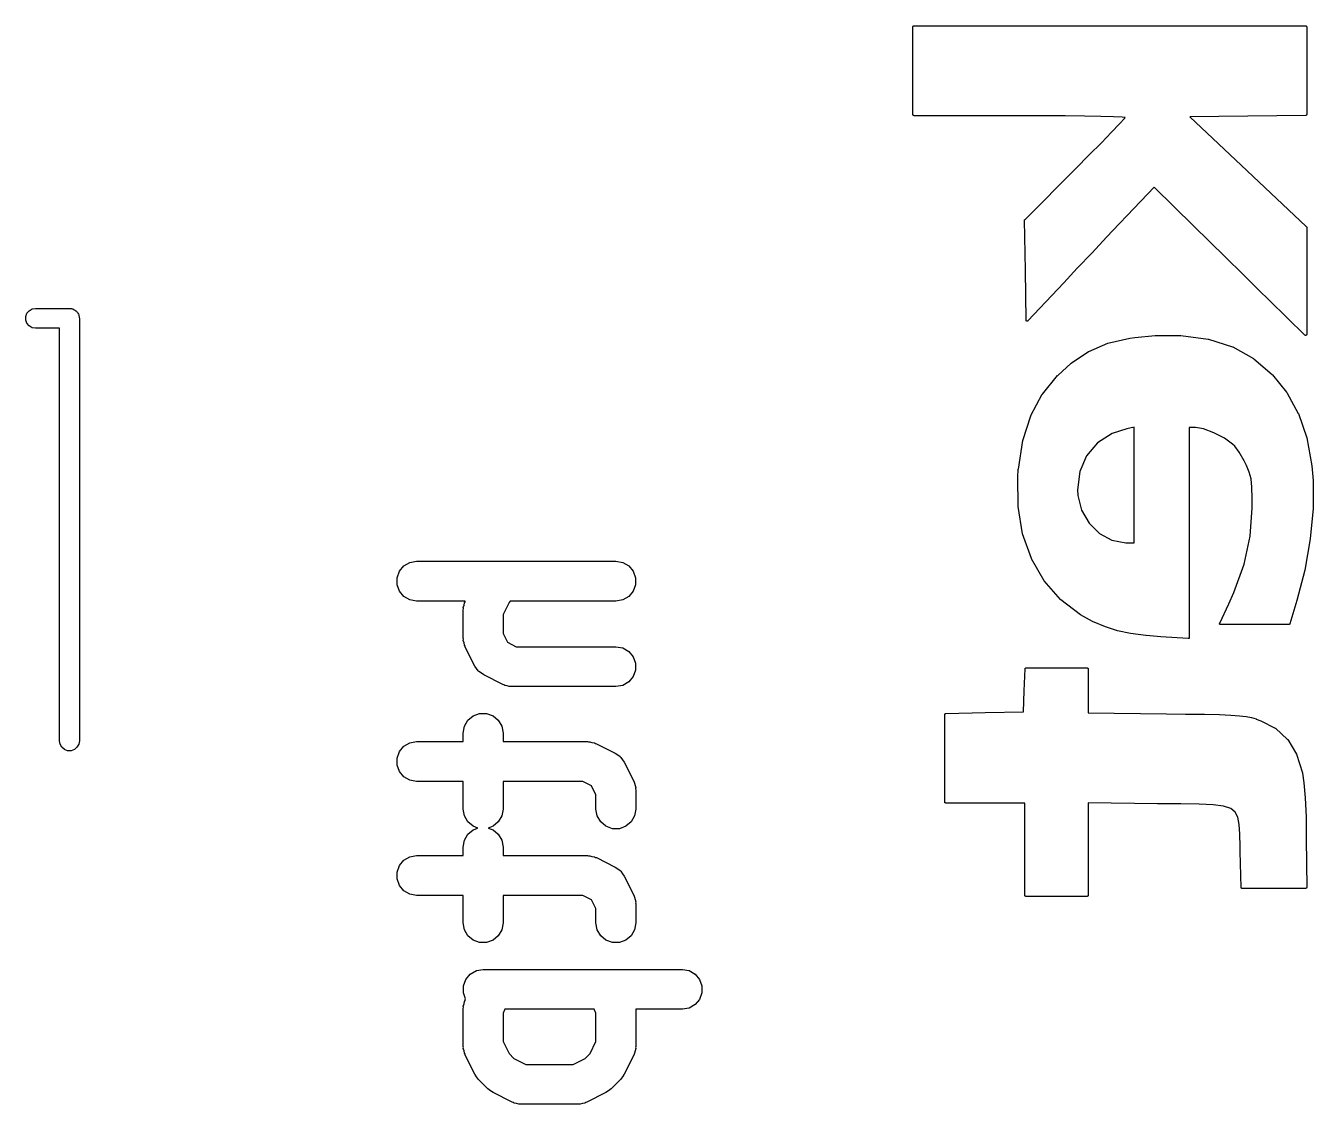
# Model space of a CAD drawing. Extents: x 91.3 to 189.8, y -113.5 to -60.4.
# Drawn here: x 107.34 to 113.8, y -84.59 to -79.18 of the extents above; entities that cross this region are included whole.
import ezdxf

# ---------------------------------------------------------------- set-up
doc = ezdxf.new("R2010")
doc.units = 0
doc.header["$MEASUREMENT"] = 0
doc.layers.add('BLACK', color=7, linetype='CONTINUOUS')

msp = doc.modelspace()

# ---------------------------------------------------------------- linework, layer by layer
at = {"layer": 'Black'}
for p, q in [((111.792, -79.1864), (111.793, -79.186)), ((111.792, -79.1868), (111.792, -79.1864)), ((111.792, -79.1873), (111.792, -79.1868)), ((111.792, -79.6284), (111.792, -79.1873)), ((111.793, -79.1844), (111.794, -79.184)), ((111.793, -79.1848), (111.793, -79.1844)), ((111.793, -79.1852), (111.793, -79.1848)), ((111.793, -79.1856), (111.793, -79.1852)), ((111.793, -79.186), (111.793, -79.1856)), ((111.794, -79.1834), (111.795, -79.1832)), ((111.794, -79.1838), (111.794, -79.1834)), ((111.794, -79.184), (111.794, -79.1838)), ((111.795, -79.1828), (111.796, -79.1826)), ((111.795, -79.1829), (111.795, -79.1828)), ((111.795, -79.1832), (111.795, -79.1829)), ((111.796, -79.1825), (111.797, -79.1823)), ((111.796, -79.1826), (111.796, -79.1825)), ((111.797, -79.1823), (111.797, -79.1823)), ((111.797, -79.1823), (111.797, -79.1823)), ((111.797, -79.1823), (113.763, -79.1823)), ((113.763, -79.1823), (113.763, -79.1823)), ((113.763, -79.1823), (113.763, -79.1823)), ((113.763, -79.1823), (113.764, -79.1825)), ((113.764, -79.1825), (113.764, -79.1826)), ((113.764, -79.1826), (113.765, -79.1828)), ((113.765, -79.1828), (113.765, -79.1829)), ((113.765, -79.1829), (113.765, -79.1832)), ((113.765, -79.1832), (113.766, -79.1834)), ((113.766, -79.1834), (113.766, -79.1838)), ((113.766, -79.1838), (113.766, -79.184)), ((113.766, -79.184), (113.767, -79.1844)), ((113.767, -79.1844), (113.767, -79.1848)), ((113.767, -79.1848), (113.767, -79.1852)), ((113.767, -79.1852), (113.767, -79.1856)), ((113.767, -79.1856), (113.767, -79.186)), ((113.767, -79.186), (113.767, -79.1864)), ((113.767, -79.1864), (113.767, -79.1868)), ((113.767, -79.1868), (113.768, -79.1873)), ((113.768, -79.1873), (113.768, -79.6279)), ((111.792, -79.6289), (111.792, -79.6284)), ((111.792, -79.6293), (111.792, -79.6289)), ((111.793, -79.6297), (111.792, -79.6293)), ((111.793, -79.6301), (111.793, -79.6297)), ((111.793, -79.6305), (111.793, -79.6301)), ((111.793, -79.6309), (111.793, -79.6305)), ((111.793, -79.6313), (111.793, -79.6309)), ((111.794, -79.6316), (111.793, -79.6313)), ((111.794, -79.6319), (111.794, -79.6316)), ((111.794, -79.6323), (111.794, -79.6319)), ((111.795, -79.6325), (111.794, -79.6323)), ((111.795, -79.6328), (111.795, -79.6325)), ((111.795, -79.6329), (111.795, -79.6328)), ((111.796, -79.6331), (111.795, -79.6329)), ((111.796, -79.6332), (111.796, -79.6331)), ((111.797, -79.6333), (111.796, -79.6332)), ((111.797, -79.6333), (111.797, -79.6333)), ((111.797, -79.6334), (111.797, -79.6333)), ((112.332, -79.6334), (111.797, -79.6334)), ((112.449, -79.6337), (112.332, -79.6334)), ((112.557, -79.6343), (112.449, -79.6337)), ((112.653, -79.6354), (112.557, -79.6343)), ((112.557, -79.6343), (112.557, -79.6343)), ((112.735, -79.6368), (112.653, -79.6354)), ((112.653, -79.6354), (112.653, -79.6354)), ((112.799, -79.6385), (112.735, -79.6368)), ((112.843, -79.6404), (112.799, -79.6385)), ((112.829, -79.6746), (112.854, -79.6468)), ((112.858, -79.6418), (112.843, -79.6404)), ((112.854, -79.6468), (112.858, -79.6418)), ((113.763, -79.6329), (113.182, -79.64)), ((113.182, -79.64), (113.469, -79.9101)), ((113.764, -79.6327), (113.763, -79.6328)), ((113.763, -79.6328), (113.763, -79.6328)), ((113.763, -79.6328), (113.763, -79.6329)), ((113.765, -79.6324), (113.764, -79.6326)), ((113.764, -79.6326), (113.764, -79.6327)), ((113.766, -79.6317), (113.765, -79.6319)), ((113.765, -79.6319), (113.765, -79.6322)), ((113.765, -79.6322), (113.765, -79.6324)), ((113.767, -79.6307), (113.766, -79.6311)), ((113.766, -79.6311), (113.766, -79.6314)), ((113.766, -79.6314), (113.766, -79.6317)), ((113.768, -79.6279), (113.767, -79.6283)), ((113.767, -79.6283), (113.767, -79.6287)), ((113.767, -79.6287), (113.767, -79.6292)), ((113.767, -79.6292), (113.767, -79.6296)), ((113.767, -79.6296), (113.767, -79.63)), ((113.767, -79.63), (113.767, -79.6304)), ((113.767, -79.6304), (113.767, -79.6307)), ((112.738, -79.7691), (112.789, -79.7163)), ((112.789, -79.7163), (112.829, -79.6746)), ((112.677, -79.8306), (112.738, -79.7691)), ((112.61, -79.8982), (112.677, -79.8306)), ((112.355, -80.1538), (112.609, -79.8992)), ((112.609, -79.8992), (112.61, -79.8982)), ((113.469, -79.9101), (113.766, -80.1887)), ((113.002, -79.9915), (112.867, -80.134)), ((113.202, -80.1876), (113.002, -79.9915)), ((112.353, -80.1563), (112.354, -80.1557)), ((112.353, -80.1569), (112.353, -80.1563)), ((112.353, -80.1572), (112.353, -80.1569)), ((112.353, -80.1574), (112.353, -80.1572)), ((112.357, -80.4086), (112.353, -80.1574)), ((112.354, -80.1542), (112.355, -80.154)), ((112.354, -80.1547), (112.354, -80.1542)), ((112.354, -80.1552), (112.354, -80.1547)), ((112.354, -80.1555), (112.354, -80.1552)), ((112.354, -80.1557), (112.354, -80.1555)), ((112.355, -80.154), (112.355, -80.1538)), ((112.867, -80.134), (112.829, -80.1738)), ((112.829, -80.1738), (112.764, -80.2433)), ((112.829, -80.1738), (112.829, -80.1738)), ((113.278, -80.2624), (113.202, -80.1876)), ((113.202, -80.1876), (113.202, -80.1876)), ((113.766, -80.1887), (113.766, -80.189)), ((113.766, -80.189), (113.766, -80.1892)), ((113.766, -80.1892), (113.767, -80.1897)), ((113.767, -80.1897), (113.767, -80.1901)), ((113.767, -80.1901), (113.767, -80.1904)), ((113.767, -80.1904), (113.767, -80.1907)), ((113.767, -80.1907), (113.767, -80.1912)), ((113.767, -80.1912), (113.767, -80.1918)), ((113.767, -80.1918), (113.767, -80.1921)), ((113.767, -80.1921), (113.768, -80.1924)), ((113.768, -80.1924), (113.768, -80.7309)), ((112.764, -80.2433), (112.691, -80.3207)), ((113.362, -80.3452), (113.278, -80.2624)), ((113.278, -80.2624), (113.278, -80.2624)), ((112.691, -80.3207), (112.617, -80.3991)), ((113.447, -80.4289), (113.362, -80.3452)), ((113.362, -80.3452), (113.362, -80.3452)), ((112.361, -80.6598), (112.357, -80.4086)), ((112.357, -80.4086), (112.357, -80.4086)), ((112.617, -80.3991), (112.549, -80.4717)), ((112.617, -80.3991), (112.617, -80.3991)), ((112.549, -80.4717), (112.369, -80.6631)), ((113.527, -80.5067), (113.447, -80.4289)), ((113.447, -80.4289), (113.447, -80.4289)), ((113.582, -80.5609), (113.527, -80.5067)), ((113.527, -80.5067), (113.527, -80.5067)), ((107.347, -80.625), (107.358, -80.6117)), ((107.358, -80.6117), (107.373, -80.603)), ((107.373, -80.603), (107.39, -80.6)), ((107.39, -80.6), (107.56, -80.6)), ((107.56, -80.6), (107.564, -80.6008)), ((107.564, -80.6008), (107.569, -80.6008)), ((107.569, -80.6008), (107.573, -80.6023)), ((107.573, -80.6023), (107.577, -80.603)), ((107.577, -80.603), (107.581, -80.6052)), ((107.581, -80.6052), (107.585, -80.6067)), ((107.585, -80.6067), (107.588, -80.6095)), ((107.588, -80.6095), (107.592, -80.6117)), ((107.592, -80.6117), (107.595, -80.615)), ((107.595, -80.615), (107.598, -80.6179)), ((107.598, -80.6179), (107.6, -80.6216)), ((113.759, -80.7345), (113.582, -80.5609)), ((113.582, -80.5609), (113.582, -80.5609)), ((107.341, -80.6413), (107.347, -80.625)), ((107.341, -80.6587), (107.341, -80.6413)), ((107.347, -80.675), (107.341, -80.6587)), ((107.358, -80.6883), (107.347, -80.675)), ((107.6, -80.6216), (107.603, -80.625)), ((107.603, -80.625), (107.605, -80.6291)), ((107.605, -80.6291), (107.607, -80.6329)), ((107.607, -80.6329), (107.608, -80.6372)), ((107.608, -80.6372), (107.609, -80.6413)), ((107.609, -80.6413), (107.609, -80.6457)), ((107.609, -80.6457), (107.61, -80.65)), ((107.61, -80.65), (107.61, -82.77)), ((112.361, -80.6605), (112.361, -80.6598)), ((112.361, -80.6612), (112.361, -80.6605)), ((112.361, -80.6613), (112.361, -80.6612)), ((112.361, -80.6615), (112.361, -80.6613)), ((112.361, -80.6621), (112.361, -80.6615)), ((112.362, -80.6627), (112.361, -80.6621)), ((112.362, -80.6628), (112.362, -80.6627)), ((112.362, -80.663), (112.362, -80.6628)), ((112.362, -80.6634), (112.362, -80.663)), ((112.363, -80.6639), (112.362, -80.6634)), ((112.363, -80.664), (112.363, -80.6639)), ((112.363, -80.6641), (112.363, -80.664)), ((112.364, -80.6643), (112.363, -80.6641)), ((112.364, -80.6646), (112.364, -80.6643)), ((112.365, -80.6646), (112.364, -80.6646)), ((112.366, -80.6647), (112.365, -80.6646)), ((112.365, -80.6646), (112.365, -80.6647)), ((112.365, -80.6647), (112.365, -80.6646)), ((112.367, -80.6644), (112.366, -80.6646)), ((112.366, -80.6646), (112.366, -80.6646)), ((112.366, -80.6646), (112.366, -80.6647)), ((112.368, -80.6642), (112.367, -80.6644)), ((112.369, -80.6636), (112.368, -80.664)), ((112.368, -80.664), (112.368, -80.6641)), ((112.368, -80.6641), (112.368, -80.6642)), ((112.369, -80.6631), (112.369, -80.6636)), ((107.373, -80.697), (107.358, -80.6883)), ((107.39, -80.7), (107.373, -80.697)), ((107.51, -80.7), (107.39, -80.7)), ((107.51, -82.77), (107.51, -80.7)), ((112.771, -80.775), (112.88, -80.7494)), ((112.88, -80.7493), (112.906, -80.7467)), ((112.88, -80.7494), (112.88, -80.7493)), ((112.88, -80.7494), (112.88, -80.7494)), ((112.906, -80.7467), (113.008, -80.7367)), ((113.008, -80.7367), (113.008, -80.7367)), ((113.008, -80.7367), (113.009, -80.7367)), ((113.009, -80.7367), (113.137, -80.7369)), ((113.137, -80.7369), (113.137, -80.7369)), ((113.137, -80.7369), (113.137, -80.7369)), ((113.137, -80.7369), (113.274, -80.7551)), ((113.76, -80.7349), (113.759, -80.7345)), ((113.76, -80.7353), (113.76, -80.7349)), ((113.76, -80.7355), (113.76, -80.7353)), ((113.76, -80.7353), (113.76, -80.7353)), ((113.761, -80.7356), (113.76, -80.7355)), ((113.762, -80.7359), (113.761, -80.7356)), ((113.763, -80.7359), (113.762, -80.7359)), ((113.762, -80.7359), (113.762, -80.7359)), ((113.762, -80.7359), (113.762, -80.7359)), ((113.764, -80.7358), (113.763, -80.7359)), ((113.763, -80.7359), (113.763, -80.7359)), ((113.765, -80.7353), (113.764, -80.7355)), ((113.764, -80.7355), (113.764, -80.7357)), ((113.764, -80.7357), (113.764, -80.7358)), ((113.766, -80.7346), (113.765, -80.735)), ((113.765, -80.735), (113.765, -80.7351)), ((113.765, -80.7351), (113.765, -80.7353)), ((113.767, -80.7338), (113.766, -80.7339)), ((113.766, -80.7339), (113.766, -80.7341)), ((113.766, -80.7341), (113.766, -80.7346)), ((113.768, -80.7309), (113.767, -80.7316)), ((113.767, -80.7316), (113.767, -80.7322)), ((113.767, -80.7322), (113.767, -80.7324)), ((113.767, -80.7324), (113.767, -80.7326)), ((113.767, -80.7326), (113.767, -80.7332)), ((113.767, -80.7332), (113.767, -80.7338)), ((112.675, -80.816), (112.77, -80.7752)), ((112.77, -80.7751), (112.771, -80.775)), ((112.77, -80.7752), (112.77, -80.7751)), ((113.274, -80.7551), (113.275, -80.7552)), ((113.275, -80.7552), (113.275, -80.7553)), ((113.275, -80.7553), (113.396, -80.7934)), ((113.396, -80.7934), (113.396, -80.7936)), ((113.396, -80.7936), (113.397, -80.7938)), ((113.397, -80.7938), (113.502, -80.8523)), ((112.519, -80.9369), (112.587, -80.875)), ((112.587, -80.8746), (112.674, -80.8164)), ((112.587, -80.8748), (112.587, -80.8746)), ((112.587, -80.875), (112.587, -80.8748)), ((112.674, -80.8164), (112.675, -80.8162)), ((112.675, -80.8162), (112.675, -80.816)), ((113.502, -80.8523), (113.503, -80.8526)), ((113.503, -80.8526), (113.503, -80.8528)), ((113.503, -80.8528), (113.595, -80.9322)), ((112.442, -81.0302), (112.518, -80.9375)), ((112.518, -80.9372), (112.519, -80.9369)), ((112.518, -80.9375), (112.518, -80.9372)), ((113.595, -80.9322), (113.595, -80.9325)), ((113.595, -80.9325), (113.596, -80.9328)), ((113.596, -80.9328), (113.667, -81.0211)), ((112.384, -81.1383), (112.441, -81.031)), ((112.441, -81.031), (112.442, -81.0306)), ((112.442, -81.0306), (112.442, -81.0302)), ((113.667, -81.0211), (113.668, -81.0215)), ((113.668, -81.0215), (113.668, -81.0218)), ((113.668, -81.0218), (113.726, -81.1273)), ((113.726, -81.1273), (113.727, -81.1277)), ((113.727, -81.1277), (113.727, -81.1281)), ((113.727, -81.1281), (113.768, -81.2489)), ((112.344, -81.2631), (112.384, -81.1391)), ((112.384, -81.1387), (112.384, -81.1383)), ((112.384, -81.1391), (112.384, -81.1387)), ((112.902, -81.1966), (112.865, -81.2046)), ((112.902, -81.7757), (112.902, -81.1966)), ((113.211, -81.1977), (113.179, -81.1975)), ((113.179, -81.1975), (113.179, -82.2521)), ((113.251, -81.2053), (113.211, -81.1977)), ((112.322, -81.4066), (112.344, -81.2638)), ((112.344, -81.2634), (112.344, -81.2631)), ((112.344, -81.2638), (112.344, -81.2634)), ((112.792, -81.2286), (112.719, -81.2755)), ((112.865, -81.2046), (112.792, -81.2286)), ((113.303, -81.2249), (113.251, -81.2053)), ((113.355, -81.2517), (113.303, -81.2249)), ((113.396, -81.2808), (113.355, -81.2517)), ((113.768, -81.2489), (113.768, -81.2493)), ((113.768, -81.2493), (113.768, -81.2496)), ((113.768, -81.2496), (113.794, -81.3896)), ((112.719, -81.2755), (112.664, -81.3395)), ((113.407, -81.2912), (113.396, -81.2808)), ((113.43, -81.3217), (113.407, -81.2912)), ((113.454, -81.3646), (113.43, -81.3217)), ((112.664, -81.3395), (112.63, -81.4186)), ((113.466, -81.3886), (113.454, -81.3646)), ((113.48, -81.4225), (113.466, -81.3886)), ((113.794, -81.3896), (113.794, -81.3898)), ((113.794, -81.3898), (113.794, -81.3901)), ((113.794, -81.3901), (113.801, -81.4629)), ((112.318, -81.4464), (112.321, -81.4069)), ((112.318, -81.4466), (112.318, -81.4464)), ((112.318, -81.4468), (112.318, -81.4466)), ((112.32, -81.5932), (112.318, -81.4468)), ((112.321, -81.4069), (112.322, -81.4068)), ((112.322, -81.4068), (112.322, -81.4066)), ((112.63, -81.4186), (112.618, -81.5106)), ((113.489, -81.4559), (113.48, -81.4225)), ((113.493, -81.4967), (113.489, -81.4559)), ((112.618, -81.5106), (112.619, -81.5388)), ((113.495, -81.5521), (113.493, -81.4967)), ((113.801, -81.4634), (113.8, -81.6041)), ((113.801, -81.4629), (113.801, -81.4631)), ((113.801, -81.4631), (113.801, -81.4634)), ((112.619, -81.5388), (112.638, -81.6128)), ((113.495, -81.6001), (113.495, -81.5521)), ((112.32, -81.5936), (112.32, -81.5932)), ((112.32, -81.594), (112.32, -81.5936)), ((112.343, -81.7305), (112.32, -81.594)), ((112.638, -81.6128), (112.676, -81.6777)), ((113.484, -81.7433), (113.495, -81.6001)), ((113.8, -81.6046), (113.786, -81.7565)), ((113.8, -81.6041), (113.8, -81.6044)), ((113.8, -81.6044), (113.8, -81.6046)), ((112.676, -81.6777), (112.728, -81.7294)), ((112.343, -81.7309), (112.343, -81.7305)), ((112.343, -81.7313), (112.343, -81.7309)), ((112.387, -81.8557), (112.343, -81.7313)), ((112.728, -81.7294), (112.791, -81.7634)), ((112.791, -81.7634), (112.86, -81.7757)), ((112.86, -81.7757), (112.902, -81.7757)), ((113.454, -81.8829), (113.484, -81.7433)), ((113.786, -81.7569), (113.758, -81.9128)), ((113.786, -81.7565), (113.786, -81.7566)), ((113.786, -81.7566), (113.786, -81.7569)), ((109.216, -81.919), (109.238, -81.8924)), ((109.238, -81.8924), (109.268, -81.8751)), ((109.268, -81.8751), (109.302, -81.869)), ((109.302, -81.869), (110.302, -81.869)), ((110.302, -81.869), (110.337, -81.8751)), ((110.337, -81.8751), (110.367, -81.8924)), ((110.367, -81.8924), (110.389, -81.919)), ((112.387, -81.8561), (112.387, -81.8557)), ((112.387, -81.8566), (112.387, -81.8561)), ((112.451, -81.9668), (112.387, -81.8566)), ((113.403, -82.026), (113.454, -81.8829)), ((113.758, -81.9128), (113.758, -81.9129)), ((109.204, -81.9517), (109.216, -81.919)), ((109.204, -81.9864), (109.204, -81.9517)), ((110.389, -81.919), (110.401, -81.9517)), ((110.401, -81.9517), (110.401, -81.9864)), ((112.451, -81.9672), (112.451, -81.9668)), ((112.451, -81.9676), (112.451, -81.9672)), ((112.533, -82.0615), (112.451, -81.9676)), ((113.758, -81.9131), (113.719, -82.0661)), ((113.758, -81.9129), (113.758, -81.9131)), ((109.216, -82.019), (109.204, -81.9864)), ((109.238, -82.0457), (109.216, -82.019)), ((110.389, -82.019), (110.367, -82.0457)), ((110.401, -81.9864), (110.389, -82.019)), ((113.377, -82.0828), (113.403, -82.026)), ((109.268, -82.063), (109.238, -82.0457)), ((109.302, -82.069), (109.268, -82.063)), ((109.546, -82.069), (109.302, -82.069)), ((109.536, -82.1005), (109.54, -82.0892)), ((109.537, -82.1062), (109.536, -82.1005)), ((109.536, -82.1119), (109.537, -82.1062)), ((109.54, -82.0892), (109.542, -82.0777)), ((109.542, -82.0777), (109.545, -82.0727)), ((109.545, -82.0727), (109.546, -82.069)), ((109.766, -82.0759), (109.736, -82.1355)), ((109.772, -82.069), (109.766, -82.0759)), ((110.302, -82.069), (109.772, -82.069)), ((110.337, -82.063), (110.302, -82.069)), ((110.367, -82.0457), (110.337, -82.063)), ((112.534, -82.0618), (112.533, -82.0615)), ((112.534, -82.0622), (112.534, -82.0618)), ((112.633, -82.1378), (112.534, -82.0622)), ((113.332, -82.1797), (113.377, -82.0828)), ((113.719, -82.0663), (113.683, -82.1832)), ((113.719, -82.0661), (113.719, -82.0662)), ((113.719, -82.0662), (113.719, -82.0663)), ((109.536, -82.2548), (109.536, -82.1119)), ((109.736, -82.1355), (109.736, -82.2312)), ((112.634, -82.1379), (112.633, -82.1378)), ((112.634, -82.1382), (112.634, -82.1379)), ((112.694, -82.1704), (112.634, -82.1382)), ((112.694, -82.1705), (112.694, -82.1704)), ((112.694, -82.1706), (112.694, -82.1705)), ((112.758, -82.1979), (112.694, -82.1706)), ((109.736, -82.2312), (109.758, -82.2755)), ((112.758, -82.198), (112.758, -82.1979)), ((112.758, -82.1979), (112.758, -82.1979)), ((112.818, -82.2177), (112.758, -82.198)), ((112.819, -82.2177), (112.818, -82.2177)), ((112.819, -82.2178), (112.819, -82.2177)), ((112.884, -82.2316), (112.819, -82.2178)), ((112.884, -82.2317), (112.884, -82.2316)), ((112.884, -82.2316), (112.884, -82.2316)), ((112.961, -82.2415), (112.884, -82.2317)), ((113.331, -82.1803), (113.332, -82.1797)), ((113.331, -82.1809), (113.331, -82.1803)), ((113.331, -82.1811), (113.331, -82.1809)), ((113.331, -82.1813), (113.331, -82.1811)), ((113.331, -82.182), (113.331, -82.1813)), ((113.331, -82.1827), (113.331, -82.182)), ((113.331, -82.1829), (113.331, -82.1827)), ((113.331, -82.1831), (113.331, -82.1829)), ((113.331, -82.1837), (113.331, -82.1831)), ((113.332, -82.1843), (113.331, -82.1837)), ((113.332, -82.1845), (113.332, -82.1843)), ((113.332, -82.1846), (113.332, -82.1845)), ((113.332, -82.1851), (113.332, -82.1846)), ((113.333, -82.1856), (113.332, -82.1851)), ((113.333, -82.1857), (113.333, -82.1856)), ((113.333, -82.1859), (113.333, -82.1857)), ((113.334, -82.1862), (113.333, -82.1859)), ((113.334, -82.1865), (113.334, -82.1862)), ((113.335, -82.1865), (113.334, -82.1865)), ((113.335, -82.1866), (113.335, -82.1865)), ((113.335, -82.1867), (113.335, -82.1866)), ((113.336, -82.1868), (113.335, -82.1867)), ((113.678, -82.1868), (113.336, -82.1868)), ((113.679, -82.1867), (113.678, -82.1868)), ((113.68, -82.1865), (113.679, -82.1867)), ((113.679, -82.1867), (113.679, -82.1867)), ((113.681, -82.186), (113.68, -82.1862)), ((113.68, -82.1862), (113.68, -82.1865)), ((113.68, -82.1865), (113.68, -82.1865)), ((113.682, -82.1852), (113.681, -82.1856)), ((113.681, -82.1856), (113.681, -82.1858)), ((113.681, -82.1858), (113.681, -82.186)), ((113.683, -82.1838), (113.682, -82.1843)), ((113.682, -82.1843), (113.682, -82.1845)), ((113.682, -82.1845), (113.682, -82.1848)), ((113.682, -82.1848), (113.682, -82.1852)), ((113.683, -82.1832), (113.683, -82.1838)), ((109.537, -82.2604), (109.536, -82.2548)), ((109.536, -82.2662), (109.537, -82.2604)), ((109.54, -82.2774), (109.536, -82.2662)), ((109.542, -82.289), (109.54, -82.2774)), ((109.545, -82.294), (109.542, -82.289)), ((109.546, -82.2995), (109.545, -82.294)), ((109.594, -82.3947), (109.546, -82.2995)), ((109.758, -82.2755), (109.802, -82.2976)), ((109.802, -82.2976), (110.302, -82.2976)), ((110.302, -82.2976), (110.337, -82.3036)), ((112.962, -82.2416), (112.961, -82.2415)), ((112.961, -82.2415), (112.961, -82.2415)), ((113.037, -82.2477), (112.962, -82.2416)), ((113.174, -82.2571), (113.037, -82.2477)), ((113.037, -82.2477), (113.037, -82.2477)), ((113.037, -82.2477), (113.037, -82.2477)), ((113.175, -82.257), (113.174, -82.2571)), ((113.176, -82.2569), (113.175, -82.2569)), ((113.175, -82.2569), (113.175, -82.257)), ((113.175, -82.257), (113.175, -82.257)), ((113.177, -82.2564), (113.176, -82.2566)), ((113.176, -82.2566), (113.176, -82.2569)), ((113.178, -82.2557), (113.177, -82.2561)), ((113.177, -82.2561), (113.177, -82.2562)), ((113.177, -82.2562), (113.177, -82.2564)), ((113.179, -82.2543), (113.178, -82.2549)), ((113.178, -82.2549), (113.178, -82.2551)), ((113.178, -82.2551), (113.178, -82.2553)), ((113.178, -82.2553), (113.178, -82.2557)), ((113.179, -82.2521), (113.179, -82.2527)), ((113.179, -82.2527), (113.179, -82.2533)), ((113.179, -82.2533), (113.179, -82.2535)), ((113.179, -82.2535), (113.179, -82.2538)), ((113.179, -82.2538), (113.179, -82.2543)), ((110.337, -82.3036), (110.367, -82.321)), ((110.367, -82.321), (110.389, -82.3476)), ((110.389, -82.3476), (110.401, -82.3803)), ((109.603, -82.4065), (109.594, -82.3947)), ((109.611, -82.4188), (109.603, -82.4065)), ((109.613, -82.4204), (109.611, -82.4188)), ((109.615, -82.4226), (109.613, -82.4204)), ((109.627, -82.4307), (109.615, -82.4226)), ((110.401, -82.415), (110.389, -82.4476)), ((110.401, -82.3803), (110.401, -82.415)), ((112.351, -82.5192), (112.355, -82.4089)), ((112.355, -82.4069), (112.356, -82.4066)), ((112.355, -82.4072), (112.355, -82.4069)), ((112.355, -82.4077), (112.355, -82.4072)), ((112.355, -82.4082), (112.355, -82.4077)), ((112.355, -82.4085), (112.355, -82.4082)), ((112.355, -82.4089), (112.355, -82.4085)), ((112.356, -82.4055), (112.357, -82.4052)), ((112.356, -82.4057), (112.356, -82.4055)), ((112.356, -82.4061), (112.356, -82.4057)), ((112.356, -82.4066), (112.356, -82.4061)), ((112.357, -82.405), (112.358, -82.4046)), ((112.357, -82.4052), (112.357, -82.405)), ((112.358, -82.4044), (112.359, -82.4043)), ((112.358, -82.4045), (112.358, -82.4044)), ((112.358, -82.4046), (112.358, -82.4045)), ((112.359, -82.4043), (112.359, -82.4041)), ((112.359, -82.4041), (112.36, -82.4041)), ((112.36, -82.4041), (112.36, -82.4041)), ((112.36, -82.4041), (112.666, -82.4041)), ((112.666, -82.4041), (112.667, -82.4041)), ((112.667, -82.4041), (112.667, -82.4041)), ((112.667, -82.4041), (112.668, -82.4043)), ((112.668, -82.4043), (112.668, -82.4044)), ((112.668, -82.4044), (112.668, -82.4046)), ((112.668, -82.4046), (112.669, -82.4047)), ((112.669, -82.4047), (112.669, -82.405)), ((112.669, -82.405), (112.67, -82.4052)), ((112.67, -82.4052), (112.67, -82.4056)), ((112.67, -82.4056), (112.67, -82.4058)), ((112.67, -82.4058), (112.67, -82.4062)), ((112.67, -82.4062), (112.671, -82.4066)), ((112.671, -82.4066), (112.671, -82.407)), ((112.671, -82.407), (112.671, -82.4073)), ((112.671, -82.4073), (112.671, -82.4078)), ((112.671, -82.4078), (112.671, -82.4082)), ((112.671, -82.4082), (112.671, -82.4086)), ((112.671, -82.4086), (112.671, -82.4091)), ((112.671, -82.4091), (112.671, -82.6296)), ((109.639, -82.4394), (109.627, -82.4307)), ((109.734, -82.4871), (109.639, -82.4394)), ((109.739, -82.4887), (109.734, -82.4871)), ((109.744, -82.4916), (109.739, -82.4887)), ((109.756, -82.4936), (109.744, -82.4916)), ((109.767, -82.497), (109.756, -82.4936)), ((110.337, -82.4916), (110.302, -82.4976)), ((110.367, -82.4742), (110.337, -82.4916)), ((110.389, -82.4476), (110.367, -82.4742)), ((109.773, -82.4966), (109.767, -82.497)), ((109.779, -82.4976), (109.773, -82.4966)), ((110.302, -82.4976), (109.779, -82.4976)), ((112.347, -82.6247), (112.351, -82.5192)), ((109.542, -82.6967), (109.559, -82.6667)), ((109.559, -82.6667), (109.586, -82.6443)), ((109.586, -82.6443), (109.618, -82.6325)), ((109.618, -82.6325), (109.653, -82.6325)), ((109.653, -82.6325), (109.686, -82.6443)), ((109.686, -82.6443), (109.712, -82.6667)), ((109.712, -82.6667), (109.73, -82.6967)), ((111.953, -82.6346), (111.954, -82.6342)), ((111.953, -82.635), (111.953, -82.6346)), ((111.953, -82.6353), (111.953, -82.635)), ((111.953, -82.6358), (111.953, -82.6353)), ((111.953, -82.6363), (111.953, -82.6358)), ((111.953, -82.6366), (111.953, -82.6363)), ((111.953, -82.637), (111.953, -82.6366)), ((111.953, -83.0775), (111.953, -82.637)), ((111.954, -82.6336), (111.955, -82.6333)), ((111.954, -82.6338), (111.954, -82.6336)), ((111.954, -82.6342), (111.954, -82.6338)), ((111.955, -82.6327), (111.956, -82.6326)), ((111.955, -82.633), (111.955, -82.6327)), ((111.955, -82.6333), (111.955, -82.633)), ((111.956, -82.6323), (111.957, -82.6321)), ((111.956, -82.6324), (111.956, -82.6323)), ((111.956, -82.6326), (111.956, -82.6324)), ((111.957, -82.6321), (111.958, -82.632)), ((111.957, -82.6321), (111.957, -82.6321)), ((111.958, -82.632), (112.155, -82.6283)), ((112.155, -82.6283), (112.347, -82.6247)), ((112.671, -82.6296), (113.064, -82.6341)), ((113.064, -82.6341), (113.064, -82.6341)), ((113.064, -82.6341), (113.064, -82.6341)), ((113.064, -82.6341), (113.16, -82.6352)), ((113.16, -82.6352), (113.16, -82.6352)), ((113.16, -82.6352), (113.16, -82.6352)), ((113.16, -82.6352), (113.255, -82.6367)), ((113.255, -82.6367), (113.255, -82.6367)), ((113.255, -82.6367), (113.255, -82.6367)), ((113.255, -82.6367), (113.33, -82.6384)), ((113.33, -82.6384), (113.33, -82.6384)), ((113.33, -82.6384), (113.33, -82.6384)), ((113.33, -82.6384), (113.387, -82.6407)), ((113.387, -82.6407), (113.387, -82.6407)), ((113.387, -82.6407), (113.387, -82.6407)), ((113.387, -82.6407), (113.431, -82.6437)), ((113.431, -82.6437), (113.431, -82.6437)), ((113.431, -82.6437), (113.431, -82.6437)), ((113.431, -82.6437), (113.465, -82.6477)), ((113.465, -82.6477), (113.465, -82.6478)), ((113.465, -82.6478), (113.465, -82.6478)), ((113.465, -82.6478), (113.491, -82.6531)), ((113.491, -82.6531), (113.492, -82.6532)), ((113.492, -82.6532), (113.492, -82.6532)), ((113.492, -82.6532), (113.515, -82.66)), ((113.515, -82.66), (113.515, -82.6601)), ((113.515, -82.6601), (113.515, -82.6602)), ((113.515, -82.6602), (113.538, -82.6687)), ((113.538, -82.6687), (113.538, -82.6689)), ((113.538, -82.6689), (113.538, -82.669)), ((113.538, -82.669), (113.61, -82.7062)), ((109.536, -82.731), (109.542, -82.6967)), ((109.536, -82.7738), (109.536, -82.731)), ((109.73, -82.6967), (109.736, -82.731)), ((109.736, -82.731), (109.736, -82.7738)), ((113.61, -82.7062), (113.611, -82.7066)), ((113.611, -82.7066), (113.611, -82.7069)), ((113.611, -82.7069), (113.672, -82.7622)), ((107.513, -82.7871), (107.51, -82.77)), ((107.522, -82.8021), (107.513, -82.7871)), ((107.535, -82.8133), (107.522, -82.8021)), ((107.551, -82.8192), (107.535, -82.8133)), ((107.585, -82.8133), (107.569, -82.8192)), ((107.598, -82.8021), (107.585, -82.8133)), ((107.607, -82.7871), (107.598, -82.8021)), ((107.61, -82.77), (107.607, -82.7871)), ((109.216, -82.8238), (109.238, -82.7972)), ((109.238, -82.7972), (109.268, -82.7798)), ((109.268, -82.7798), (109.302, -82.7738)), ((109.302, -82.7738), (109.536, -82.7738)), ((109.736, -82.7738), (110.16, -82.7738)), ((110.16, -82.7738), (110.165, -82.7748)), ((110.165, -82.7748), (110.171, -82.7745)), ((110.171, -82.7745), (110.182, -82.7778)), ((110.182, -82.7778), (110.194, -82.7798)), ((110.194, -82.7798), (110.199, -82.7827)), ((110.199, -82.7827), (110.204, -82.7844)), ((110.204, -82.7844), (110.299, -82.832)), ((113.672, -82.7622), (113.673, -82.7627)), ((113.673, -82.7627), (113.673, -82.7633)), ((113.673, -82.7633), (113.717, -82.8361)), ((107.569, -82.8192), (107.551, -82.8192)), ((109.204, -82.8564), (109.216, -82.8238)), ((109.204, -82.8912), (109.204, -82.8564)), ((110.299, -82.832), (110.311, -82.8407)), ((110.311, -82.8407), (110.324, -82.8488)), ((110.324, -82.8488), (110.325, -82.851)), ((110.325, -82.851), (110.327, -82.8527)), ((110.327, -82.8527), (110.335, -82.8649)), ((110.335, -82.8649), (110.344, -82.8767)), ((110.344, -82.8767), (110.392, -82.9719)), ((113.717, -82.8361), (113.717, -82.8367)), ((113.717, -82.8367), (113.717, -82.8372)), ((113.717, -82.8372), (113.747, -82.9307)), ((109.216, -82.9238), (109.204, -82.8912)), ((109.238, -82.9504), (109.216, -82.9238)), ((113.747, -82.9307), (113.747, -82.9311)), ((113.747, -82.9311), (113.747, -82.9315)), ((113.747, -82.9315), (113.754, -82.98)), ((109.268, -82.9678), (109.238, -82.9504)), ((109.302, -82.9738), (109.268, -82.9678)), ((109.536, -82.9738), (109.302, -82.9738)), ((109.536, -83.1119), (109.536, -82.9738)), ((110.136, -82.9738), (109.736, -82.9738)), ((109.736, -82.9738), (109.736, -83.1119)), ((110.18, -82.996), (110.136, -82.9738)), ((110.202, -83.0403), (110.18, -82.996)), ((110.392, -82.9719), (110.393, -82.9775)), ((110.393, -82.9775), (110.396, -82.9825)), ((110.396, -82.9825), (110.398, -82.994)), ((110.398, -82.994), (110.402, -83.0052)), ((110.402, -83.0052), (110.401, -83.011)), ((110.401, -83.011), (110.402, -83.0167)), ((113.754, -82.98), (113.754, -82.9801)), ((113.754, -82.9801), (113.754, -82.9803)), ((113.754, -82.9803), (113.761, -83.0554)), ((110.202, -83.1119), (110.202, -83.0403)), ((110.402, -83.0167), (110.402, -83.1119)), ((113.761, -83.0554), (113.761, -83.0555)), ((113.761, -83.0555), (113.761, -83.0556)), ((113.761, -83.0556), (113.765, -83.1503)), ((109.542, -83.1461), (109.536, -83.1119)), ((109.736, -83.1119), (109.73, -83.1461)), ((110.208, -83.1461), (110.202, -83.1119)), ((110.402, -83.1119), (110.396, -83.1461)), ((111.953, -83.0779), (111.953, -83.0775)), ((111.953, -83.0783), (111.953, -83.0779)), ((111.953, -83.0788), (111.953, -83.0783)), ((111.953, -83.0792), (111.953, -83.0788)), ((111.953, -83.0796), (111.953, -83.0792)), ((111.953, -83.08), (111.953, -83.0796)), ((111.954, -83.0803), (111.953, -83.08)), ((111.954, -83.0807), (111.954, -83.0803)), ((111.954, -83.081), (111.954, -83.0807)), ((111.955, -83.0813), (111.954, -83.081)), ((111.955, -83.0815), (111.955, -83.0813)), ((111.955, -83.0818), (111.955, -83.0815)), ((111.956, -83.082), (111.955, -83.0818)), ((111.956, -83.0822), (111.956, -83.082)), ((111.957, -83.0822), (111.956, -83.0822)), ((111.957, -83.0824), (111.957, -83.0822)), ((111.958, -83.0825), (111.957, -83.0824)), ((111.957, -83.0824), (111.957, -83.0824)), ((112.354, -83.0825), (111.958, -83.0825)), ((112.354, -83.5454), (112.354, -83.0825)), ((113.02, -83.0852), (112.671, -83.0813)), ((112.671, -83.0813), (112.671, -83.5454)), ((113.136, -83.0862), (113.02, -83.0852)), ((113.02, -83.0852), (113.02, -83.0852)), ((113.02, -83.0852), (113.02, -83.0852)), ((113.228, -83.0876), (113.136, -83.0862)), ((113.136, -83.0862), (113.136, -83.0862)), ((113.299, -83.0909), (113.228, -83.0876)), ((113.351, -83.0976), (113.299, -83.0909)), ((113.387, -83.1092), (113.351, -83.0976)), ((113.41, -83.1268), (113.387, -83.1092)), ((113.423, -83.1525), (113.41, -83.1268)), ((109.559, -83.1762), (109.542, -83.1461)), ((109.586, -83.1985), (109.559, -83.1762)), ((109.609, -83.2071), (109.586, -83.1985)), ((109.686, -83.1985), (109.662, -83.2071)), ((109.712, -83.1762), (109.686, -83.1985)), ((109.73, -83.1461), (109.712, -83.1762)), ((110.226, -83.1762), (110.208, -83.1461)), ((110.252, -83.1985), (110.226, -83.1762)), ((110.285, -83.2104), (110.252, -83.1985)), ((110.352, -83.1985), (110.32, -83.2104)), ((110.379, -83.1762), (110.352, -83.1985)), ((110.396, -83.1461), (110.379, -83.1762)), ((113.43, -83.1887), (113.423, -83.1525)), ((113.433, -83.2373), (113.43, -83.1887)), ((113.765, -83.1503), (113.765, -83.1504)), ((113.765, -83.1504), (113.765, -83.1504)), ((113.765, -83.1504), (113.766, -83.2612)), ((109.536, -83.3024), (109.542, -83.2682)), ((109.542, -83.2682), (109.559, -83.2381)), ((109.559, -83.2381), (109.586, -83.2158)), ((109.586, -83.2158), (109.609, -83.2071)), ((109.662, -83.2071), (109.686, -83.2158)), ((109.686, -83.2158), (109.712, -83.2381)), ((109.712, -83.2381), (109.73, -83.2682)), ((109.73, -83.2682), (109.736, -83.3024)), ((110.32, -83.2104), (110.285, -83.2104)), ((113.434, -83.2996), (113.433, -83.2373)), ((113.766, -83.2612), (113.766, -83.2612)), ((113.766, -83.2612), (113.766, -83.2613)), ((113.766, -83.2613), (113.768, -83.5052)), ((109.536, -83.3452), (109.536, -83.3024)), ((109.736, -83.3024), (109.736, -83.3452)), ((113.434, -83.3252), (113.434, -83.2996)), ((113.434, -83.2996), (113.434, -83.2996)), ((113.434, -83.2996), (113.434, -83.2996)), ((113.439, -83.5054), (113.434, -83.3252)), ((113.434, -83.3252), (113.434, -83.3252)), ((113.434, -83.3252), (113.434, -83.3252)), ((109.204, -83.4279), (109.216, -83.3952)), ((109.216, -83.3952), (109.238, -83.3686)), ((109.238, -83.3686), (109.268, -83.3513)), ((109.268, -83.3513), (109.302, -83.3452)), ((109.302, -83.3452), (109.536, -83.3452)), ((109.736, -83.3452), (110.16, -83.3452)), ((110.16, -83.3452), (110.165, -83.3462)), ((110.165, -83.3462), (110.171, -83.3459)), ((110.171, -83.3459), (110.182, -83.3492)), ((110.182, -83.3492), (110.194, -83.3513)), ((110.194, -83.3513), (110.199, -83.3542)), ((110.199, -83.3542), (110.204, -83.3558)), ((110.204, -83.3558), (110.299, -83.4034)), ((109.204, -83.4626), (109.204, -83.4279)), ((109.216, -83.4952), (109.204, -83.4626)), ((110.299, -83.4034), (110.311, -83.4122)), ((110.311, -83.4122), (110.324, -83.4202)), ((110.324, -83.4202), (110.325, -83.4225)), ((110.325, -83.4225), (110.327, -83.4241)), ((110.327, -83.4241), (110.335, -83.4363)), ((110.335, -83.4363), (110.344, -83.4481)), ((110.344, -83.4481), (110.392, -83.5434)), ((109.238, -83.5218), (109.216, -83.4952)), ((109.268, -83.5392), (109.238, -83.5218)), ((113.439, -83.5058), (113.439, -83.5054)), ((113.439, -83.5061), (113.439, -83.5058)), ((113.439, -83.5066), (113.439, -83.5061)), ((113.439, -83.5071), (113.439, -83.5066)), ((113.439, -83.5074), (113.439, -83.5071)), ((113.439, -83.5078), (113.439, -83.5074)), ((113.44, -83.5081), (113.439, -83.5078)), ((113.44, -83.5086), (113.44, -83.5081)), ((113.44, -83.5088), (113.44, -83.5086)), ((113.441, -83.5091), (113.44, -83.5088)), ((113.441, -83.5093), (113.441, -83.5091)), ((113.441, -83.5097), (113.441, -83.5093)), ((113.442, -83.5098), (113.441, -83.5097)), ((113.442, -83.51), (113.442, -83.5098)), ((113.443, -83.51), (113.442, -83.51)), ((113.443, -83.5102), (113.443, -83.51)), ((113.444, -83.5103), (113.443, -83.5102)), ((113.443, -83.5102), (113.443, -83.5102)), ((113.763, -83.5103), (113.444, -83.5103)), ((113.764, -83.51), (113.763, -83.5102)), ((113.763, -83.5102), (113.763, -83.5102)), ((113.763, -83.5102), (113.763, -83.5103)), ((113.765, -83.5097), (113.764, -83.51)), ((113.764, -83.51), (113.764, -83.51)), ((113.766, -83.5091), (113.765, -83.5093)), ((113.765, -83.5093), (113.765, -83.5096)), ((113.765, -83.5096), (113.765, -83.5097)), ((113.767, -83.5081), (113.766, -83.5085)), ((113.766, -83.5085), (113.766, -83.5087)), ((113.766, -83.5087), (113.766, -83.5091)), ((113.768, -83.5052), (113.767, -83.5057)), ((113.767, -83.5057), (113.767, -83.5061)), ((113.767, -83.5061), (113.767, -83.5065)), ((113.767, -83.5065), (113.767, -83.507)), ((113.767, -83.507), (113.767, -83.5073)), ((113.767, -83.5073), (113.767, -83.5078)), ((113.767, -83.5078), (113.767, -83.5081)), ((109.302, -83.5452), (109.268, -83.5392)), ((109.536, -83.5452), (109.302, -83.5452)), ((109.536, -83.6833), (109.536, -83.5452)), ((110.136, -83.5452), (109.736, -83.5452)), ((109.736, -83.5452), (109.736, -83.6833)), ((110.18, -83.5674), (110.136, -83.5452)), ((110.202, -83.6117), (110.18, -83.5674)), ((110.392, -83.5434), (110.393, -83.5489)), ((110.393, -83.5489), (110.396, -83.5539)), ((110.396, -83.5539), (110.398, -83.5654)), ((110.398, -83.5654), (110.402, -83.5767)), ((110.402, -83.5767), (110.401, -83.5824)), ((110.401, -83.5824), (110.402, -83.5881)), ((110.402, -83.5881), (110.402, -83.6833)), ((112.354, -83.5458), (112.354, -83.5454)), ((112.354, -83.5462), (112.354, -83.5458)), ((112.354, -83.5466), (112.354, -83.5462)), ((112.354, -83.5471), (112.354, -83.5466)), ((112.354, -83.5475), (112.354, -83.5471)), ((112.355, -83.5479), (112.354, -83.5475)), ((112.355, -83.5482), (112.355, -83.5479)), ((112.355, -83.5486), (112.355, -83.5482)), ((112.355, -83.5489), (112.355, -83.5486)), ((112.356, -83.5492), (112.355, -83.5489)), ((112.356, -83.5494), (112.356, -83.5492)), ((112.356, -83.5497), (112.356, -83.5494)), ((112.357, -83.5498), (112.356, -83.5497)), ((112.357, -83.5501), (112.357, -83.5498)), ((112.358, -83.5501), (112.357, -83.5501)), ((112.358, -83.5503), (112.358, -83.5501)), ((112.359, -83.5504), (112.358, -83.5503)), ((112.358, -83.5503), (112.358, -83.5503)), ((112.666, -83.5504), (112.359, -83.5504)), ((112.667, -83.5503), (112.666, -83.5504)), ((112.668, -83.5501), (112.667, -83.5503)), ((112.667, -83.5503), (112.667, -83.5503)), ((112.669, -83.5497), (112.668, -83.5498)), ((112.668, -83.5498), (112.668, -83.5501)), ((112.668, -83.5501), (112.668, -83.5501)), ((112.67, -83.5492), (112.669, -83.5494)), ((112.669, -83.5494), (112.669, -83.5497)), ((112.671, -83.5479), (112.67, -83.5482)), ((112.67, -83.5482), (112.67, -83.5486)), ((112.67, -83.5486), (112.67, -83.5489)), ((112.67, -83.5489), (112.67, -83.5492)), ((112.671, -83.5454), (112.671, -83.5458)), ((112.671, -83.5458), (112.671, -83.5462)), ((112.671, -83.5462), (112.671, -83.5466)), ((112.671, -83.5466), (112.671, -83.5471)), ((112.671, -83.5471), (112.671, -83.5475)), ((112.671, -83.5475), (112.671, -83.5479)), ((110.202, -83.6833), (110.202, -83.6117)), ((109.542, -83.7175), (109.536, -83.6833)), ((109.559, -83.7476), (109.542, -83.7175)), ((109.73, -83.7175), (109.712, -83.7476)), ((109.736, -83.6833), (109.73, -83.7175)), ((110.208, -83.7175), (110.202, -83.6833)), ((110.226, -83.7476), (110.208, -83.7175)), ((110.396, -83.7175), (110.379, -83.7476)), ((110.402, -83.6833), (110.396, -83.7175)), ((109.586, -83.7699), (109.559, -83.7476)), ((109.618, -83.7818), (109.586, -83.7699)), ((109.653, -83.7818), (109.618, -83.7818)), ((109.686, -83.7699), (109.653, -83.7818)), ((109.712, -83.7476), (109.686, -83.7699)), ((110.252, -83.7699), (110.226, -83.7476)), ((110.285, -83.7818), (110.252, -83.7699)), ((110.32, -83.7818), (110.285, -83.7818)), ((110.352, -83.7699), (110.32, -83.7818)), ((110.379, -83.7476), (110.352, -83.7699)), ((109.537, -83.9993), (109.549, -83.9667)), ((109.549, -83.9667), (109.571, -83.9401)), ((109.571, -83.9401), (109.602, -83.9227)), ((109.602, -83.9227), (109.636, -83.9167)), ((109.636, -83.9167), (110.636, -83.9167)), ((110.636, -83.9167), (110.67, -83.9227)), ((110.67, -83.9227), (110.7, -83.9401)), ((110.7, -83.9401), (110.722, -83.9667)), ((110.722, -83.9667), (110.734, -83.9993)), ((109.537, -84.034), (109.537, -83.9993)), ((109.548, -84.0637), (109.537, -84.034)), ((110.734, -84.034), (110.722, -84.0667)), ((110.734, -83.9993), (110.734, -84.034)), ((109.536, -84.1005), (109.54, -84.0892)), ((109.537, -84.1062), (109.536, -84.1005)), ((109.536, -84.1119), (109.537, -84.1062)), ((109.54, -84.0892), (109.542, -84.0777)), ((109.542, -84.0777), (109.545, -84.0727)), ((109.545, -84.0727), (109.546, -84.0672)), ((109.546, -84.0672), (109.548, -84.0637)), ((110.7, -84.0933), (110.67, -84.1106)), ((110.722, -84.0667), (110.7, -84.0933)), ((109.536, -84.3024), (109.536, -84.1119)), ((109.745, -84.1167), (109.736, -84.1355)), ((109.736, -84.1355), (109.736, -84.2788)), ((110.193, -84.1167), (109.745, -84.1167)), ((110.202, -84.1355), (110.193, -84.1167)), ((110.202, -84.2788), (110.202, -84.1355)), ((110.636, -84.1167), (110.402, -84.1167)), ((110.402, -84.1167), (110.402, -84.3024)), ((110.67, -84.1106), (110.636, -84.1167)), ((109.537, -84.3081), (109.536, -84.3024)), ((109.736, -84.2788), (109.766, -84.3384)), ((110.173, -84.3384), (110.202, -84.2788)), ((110.402, -84.3024), (110.401, -84.3081)), ((109.536, -84.3138), (109.537, -84.3081)), ((109.54, -84.325), (109.536, -84.3138)), ((109.542, -84.3366), (109.54, -84.325)), ((109.545, -84.3416), (109.542, -84.3366)), ((109.546, -84.3471), (109.545, -84.3416)), ((109.594, -84.4423), (109.546, -84.3471)), ((109.766, -84.3384), (109.79, -84.3631)), ((109.79, -84.3631), (109.85, -84.3929)), ((110.088, -84.3929), (110.148, -84.3631)), ((110.148, -84.3631), (110.173, -84.3384)), ((110.392, -84.3471), (110.344, -84.4423)), ((110.393, -84.3416), (110.392, -84.3471)), ((110.396, -84.3366), (110.393, -84.3416)), ((110.398, -84.325), (110.396, -84.3366)), ((110.402, -84.3138), (110.398, -84.325)), ((110.401, -84.3081), (110.402, -84.3138)), ((109.85, -84.3929), (110.088, -84.3929)), ((109.603, -84.4552), (109.594, -84.4423)), ((109.613, -84.4683), (109.603, -84.4552)), ((109.66, -84.5159), (109.613, -84.4683)), ((110.325, -84.4683), (110.278, -84.5159)), ((110.335, -84.4552), (110.325, -84.4683)), ((110.344, -84.4423), (110.335, -84.4552)), ((109.673, -84.5251), (109.66, -84.5159)), ((109.686, -84.5347), (109.673, -84.5251)), ((109.781, -84.5823), (109.686, -84.5347)), ((110.252, -84.5347), (110.157, -84.5823)), ((110.265, -84.5251), (110.252, -84.5347)), ((110.278, -84.5159), (110.265, -84.5251)), ((109.787, -84.5839), (109.781, -84.5823)), ((109.792, -84.5868), (109.787, -84.5839)), ((109.804, -84.5889), (109.792, -84.5868)), ((109.815, -84.5922), (109.804, -84.5889)), ((109.821, -84.5919), (109.815, -84.5922)), ((109.826, -84.5929), (109.821, -84.5919)), ((110.112, -84.5929), (109.826, -84.5929)), ((110.118, -84.5919), (110.112, -84.5929)), ((110.123, -84.5922), (110.118, -84.5919)), ((110.135, -84.5889), (110.123, -84.5922)), ((110.146, -84.5868), (110.135, -84.5889)), ((110.151, -84.5839), (110.146, -84.5868)), ((110.157, -84.5823), (110.151, -84.5839))]:
    msp.add_line(p, q, dxfattribs=at)

doc.saveas('drawing.dxf')
